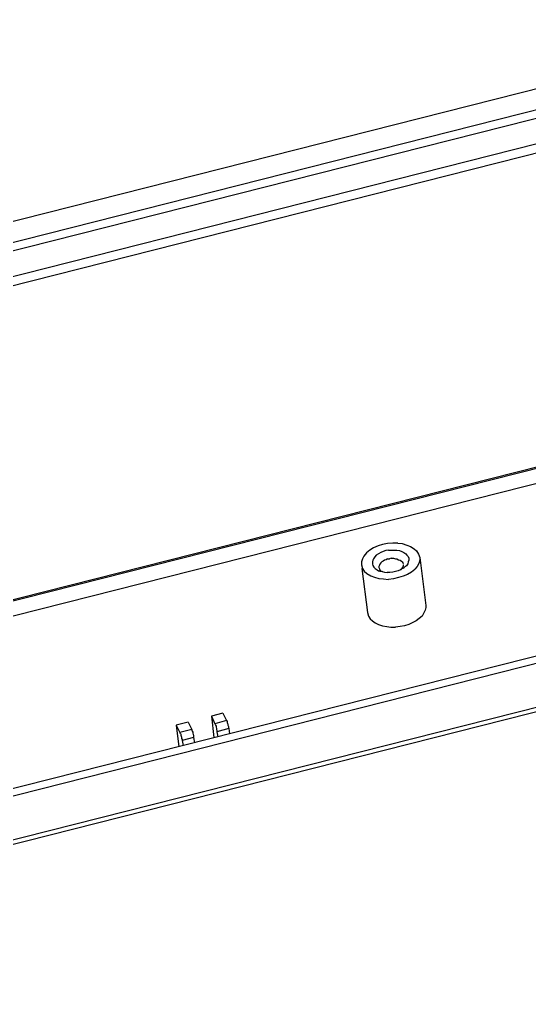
# Model space of a CAD drawing. Header units: millimetres. Extents: x 25 to 550, y -188 to 205.
# Drawn here: x 178 to 209.4, y -149.7 to -89.8 of the extents above; entities that cross this region are included whole.
import ezdxf

# ---------------------------------------------------------------- set-up
doc = ezdxf.new("R2010")
doc.units = ezdxf.units.MM
doc.layers.add('PDF_图层 1', color=7, linetype='Continuous', true_color=0x231f20)

msp = doc.modelspace()

# ---------------------------------------------------------------- linework, layer by layer
at = {"layer": 'PDF_图层 1', "color": 7, "lineweight": -3}
for points in [[(233.758, -89.249), (137.343, -113.684)], [(230.203, -88.854), (139.798, -111.765)], [(233.927, -89.729), (137.512, -114.135)], [(234.322, -91.196), (137.935, -115.631)], [(234.463, -91.732), (138.02, -116.167)], [(237.426, -110.383), (139.826, -135.1)], [(237.482, -110.298), (139.882, -135.016)], [(237.426, -111.314), (139.854, -136.032)], [(238.442, -121.669), (140.841, -146.387)], [(238.639, -122.064), (141.039, -146.81)], [(201.253, -121.98), (200.943, -121.98), (200.632, -122.008), (200.322, -122.065), (200.039, -122.149), (199.757, -122.262), (199.532, -122.403), (199.334, -122.572), (199.165, -122.77), (199.08, -122.939), (199.024, -123.137), (199.024, -123.221), (199.024, -123.306)], [(201.253, -121.98), (201.535, -122.008)], [(201.535, -122.008), (201.817, -122.093)], [(201.817, -122.092), (202.043, -122.178)], [(202.043, -122.177), (202.268, -122.318)], [(199.842, -122.827), (199.757, -122.94)], [(199.927, -122.714), (199.842, -122.827)], [(200.068, -122.629), (199.927, -122.714)], [(200.209, -122.545), (200.068, -122.629)], [(200.35, -122.488), (200.209, -122.545)], [(200.519, -122.432), (200.35, -122.488)], [(200.689, -122.403), (200.519, -122.432)], [(200.689, -122.403), (200.857, -122.403), (201.027, -122.403), (201.196, -122.403), (201.365, -122.432), (201.506, -122.488), (201.619, -122.545), (201.76, -122.629), (201.817, -122.714), (201.902, -122.798)], [(201.902, -122.798), (201.93, -122.911), (201.93, -123.024), (201.902, -123.137), (201.873, -123.25), (201.789, -123.363), (201.676, -123.448)], [(202.268, -122.318), (202.409, -122.459)], [(202.409, -122.459), (202.522, -122.657)], [(202.522, -122.657), (202.607, -122.854)], [(202.607, -122.854), (202.974, -125.817)], [(202.607, -122.855), (202.607, -122.94)], [(199.024, -123.306), (199.08, -123.531)], [(199.729, -123.024), (199.701, -123.137)], [(199.701, -123.137), (199.701, -123.25)], [(199.701, -123.25), (199.729, -123.363)], [(199.757, -122.94), (199.729, -123.024)], [(199.729, -123.362), (199.786, -123.447)], [(199.786, -123.447), (199.87, -123.532)], [(200.124, -123.334), (200.095, -123.419)], [(200.096, -123.419), (200.096, -123.475)], [(200.152, -123.278), (200.124, -123.334)], [(200.209, -123.193), (200.152, -123.278)], [(200.265, -123.137), (200.209, -123.193)], [(200.35, -123.08), (200.265, -123.137)], [(200.435, -123.024), (200.349, -123.08)], [(200.547, -122.996), (200.435, -123.024)], [(200.632, -122.939), (200.547, -122.996)], [(200.632, -122.939), (200.744, -122.939)], [(200.858, -122.911), (200.745, -122.939)], [(200.858, -122.911), (200.999, -122.911), (201.112, -122.939), (201.197, -122.939), (201.309, -122.996), (201.394, -123.024), (201.478, -123.08), (201.535, -123.136), (201.563, -123.193)], [(201.591, -123.334), (201.591, -123.419), (201.535, -123.475), (201.506, -123.559), (201.45, -123.616)], [(201.563, -123.193), (201.592, -123.278)], [(201.591, -123.532), (201.591, -123.503), (201.62, -123.503), (201.648, -123.475), (201.676, -123.475), (201.676, -123.447)], [(202.438, -123.419), (202.297, -123.588)], [(202.551, -123.222), (202.438, -123.419)], [(202.607, -123.024), (202.551, -123.222)], [(202.607, -122.94), (202.607, -123.024)], [(199.052, -123.532), (199.39, -126.24)], [(199.08, -123.532), (199.193, -123.701), (199.362, -123.843), (199.588, -123.984), (199.814, -124.068), (200.096, -124.153), (200.378, -124.181), (200.689, -124.209)], [(199.87, -123.532), (199.983, -123.616)], [(199.983, -123.616), (200.068, -123.673)], [(200.068, -123.673), (200.124, -123.673), (200.152, -123.701), (200.181, -123.701)], [(200.096, -123.475), (200.124, -123.56)], [(200.124, -123.56), (200.152, -123.616)], [(200.152, -123.616), (200.209, -123.673)], [(200.181, -123.701), (200.293, -123.729)], [(200.265, -123.701), (200.322, -123.729)], [(200.293, -123.729), (200.435, -123.757)], [(200.435, -123.757), (200.603, -123.786)], [(201.591, -123.532), (201.506, -123.56), (201.422, -123.616), (201.281, -123.673), (201.111, -123.729), (200.942, -123.757), (200.773, -123.786), (200.603, -123.786)], [(201.591, -124.012), (201.309, -124.097)], [(201.845, -123.899), (201.591, -124.011)], [(202.099, -123.758), (201.845, -123.899)], [(202.297, -123.589), (202.099, -123.757)], [(200.999, -124.181), (200.689, -124.209)], [(201.309, -124.097), (200.999, -124.181)], [(238.865, -124.717), (141.434, -149.406)], [(238.837, -124.999), (141.434, -149.688)], [(202.974, -125.817), (202.974, -125.873)], [(199.39, -126.24), (199.447, -126.466)], [(202.861, -126.269), (202.748, -126.466)], [(202.946, -126.099), (202.861, -126.269)], [(202.974, -125.93), (202.946, -126.099)], [(202.974, -125.873), (202.974, -125.93)], [(199.447, -126.467), (199.56, -126.636), (199.701, -126.749)], [(199.701, -126.748), (199.87, -126.889), (200.068, -126.974), (200.321, -127.059), (200.575, -127.115), (200.829, -127.143), (201.112, -127.143)], [(201.93, -126.974), (201.676, -127.059)], [(202.184, -126.861), (201.93, -126.974)], [(202.381, -126.748), (202.184, -126.861)], [(202.579, -126.607), (202.381, -126.748)], [(202.748, -126.466), (202.579, -126.607)], [(201.394, -127.115), (201.111, -127.143)], [(201.676, -127.059), (201.394, -127.115)], [(190.502, -132.448), (189.797, -132.617)], [(190.502, -132.448), (190.728, -132.899)], [(188.358, -132.984), (187.624, -133.181)], [(188.358, -132.984), (188.583, -133.435)], [(189.797, -132.617), (189.994, -133.097)], [(189.797, -132.617), (189.938, -133.943)], [(190.728, -132.899), (189.994, -133.097)], [(190.728, -132.899), (190.757, -132.956), (190.757, -133.012), (190.784, -133.069), (190.813, -133.125), (190.813, -133.182), (190.841, -133.266), (190.841, -133.322), (190.869, -133.379)], [(187.624, -133.181), (187.85, -133.633)], [(187.624, -133.181), (187.794, -134.508)], [(188.584, -133.435), (187.85, -133.633)], [(187.85, -133.633), (187.878, -133.689)], [(188.584, -133.435), (188.584, -133.492), (188.612, -133.548), (188.64, -133.605), (188.64, -133.661), (188.668, -133.746), (188.697, -133.802), (188.697, -133.859), (188.697, -133.943)], [(190.022, -133.125), (190.051, -133.181)], [(190.051, -133.181), (190.079, -133.238)], [(190.079, -133.238), (190.079, -133.294)], [(190.079, -133.294), (190.108, -133.379)], [(190.107, -133.379), (190.107, -133.435)], [(190.107, -133.435), (190.136, -133.492)], [(190.869, -133.379), (190.135, -133.577)], [(190.135, -133.492), (190.135, -133.577)], [(190.135, -133.577), (190.192, -133.887)], [(190.869, -133.379), (190.898, -133.718)], [(187.906, -133.718), (187.906, -133.802)], [(187.906, -133.802), (187.935, -133.859)], [(187.935, -133.859), (187.963, -133.915)], [(187.963, -133.915), (187.963, -134)], [(187.963, -134), (187.991, -134.056)], [(188.697, -133.943), (187.991, -134.113)], [(187.991, -134.056), (187.991, -134.113)], [(187.991, -134.113), (188.047, -134.423)], [(188.697, -133.943), (188.753, -134.254)]]:
    msp.add_lwpolyline(points, dxfattribs=at)
at = {"layer": 'PDF_图层 1', "color": 7, "lineweight": -3, "transparency": 33554559}
for points in [[(201.591, -123.278), (201.591, -123.334), (201.62, -123.278), (201.62, -123.334)], [(200.209, -123.673), (200.209, -123.701), (200.265, -123.673), (200.265, -123.701)], [(200.265, -123.701), (200.265, -123.729), (200.293, -123.701), (200.293, -123.729)], [(190.023, -133.125), (190.023, -133.154), (190.051, -133.125), (190.051, -133.154)], [(187.906, -133.718), (187.906, -133.746), (187.935, -133.718), (187.935, -133.746)]]:
    msp.add_solid(points, dxfattribs=at)

doc.saveas('drawing.dxf')
